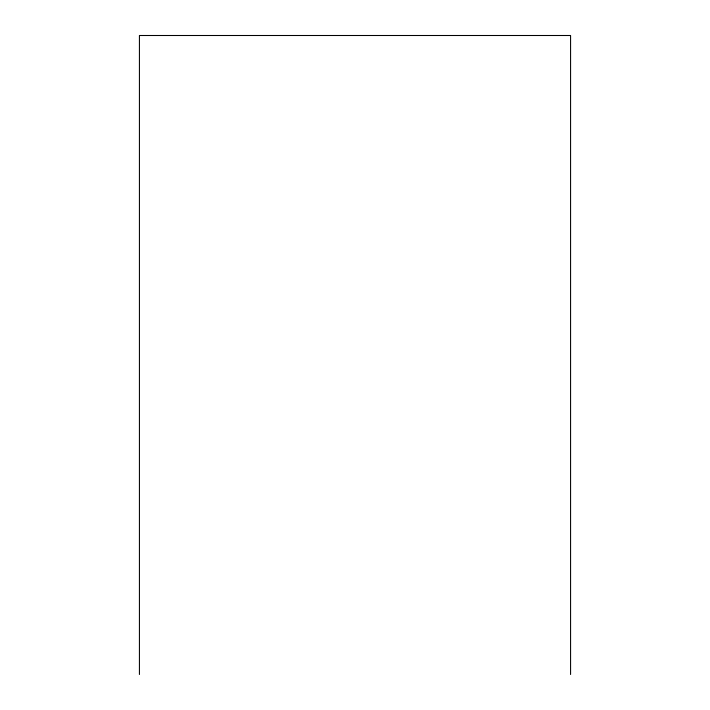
<?xml version="1.0" encoding="UTF-8"?>
<svg xmlns="http://www.w3.org/2000/svg" width="710" height="710" viewBox="0 0 710 710"><rect width="100%" height="100%" fill="white"/><g stroke="black" fill="none" stroke-linecap="round" stroke-linejoin="round"><path stroke-width="1.06" d="M570.574 674.5L570.574 35.5L139.426 35.5L139.426 674.5"/></g></svg>
